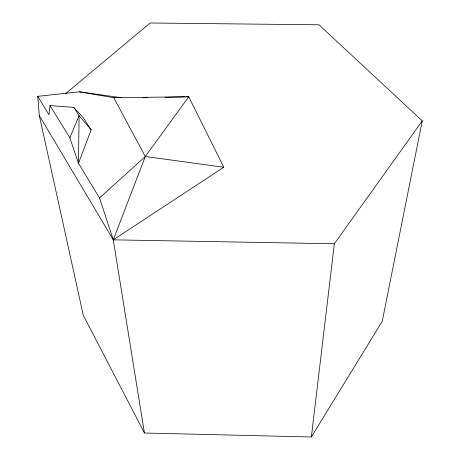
<?xml version="1.0" encoding="UTF-8"?>
<svg xmlns="http://www.w3.org/2000/svg" width="460" height="460" viewBox="0 0 460 460"><rect width="100%" height="100%" fill="white"/><g stroke="black" fill="none" stroke-linecap="round" stroke-linejoin="round"><path stroke-width="0.69" d="M65.786 93.501L150.127 23L318.964 24.794L422.257 120.859L382.237 321.327L311.357 437L144.423 432.998L113.269 239.844L99.544 197.955L78.476 163.317L91.16 129.869L83.174 117.57L73.761 107.364L50.031 105.604L48.961 114.787L37.743 96.347L79.31 91.816L121.618 97.756M311.357 437L334.357 243.76L422.257 120.859M37.743 96.347L39.324 115.621L113.269 239.844L223.773 167.244L188.738 96.784L145.302 156.498L113.269 239.844L334.357 243.76M91.16 129.869L79.091 115.609L78.476 163.317L69.868 137.776L79.091 115.609L73.761 107.364M99.544 197.955L145.302 156.498L223.773 167.244M143.014 97.756L147.303 97.664M165.163 97.284L185.167 96.859M186.599 96.83L188.738 96.784L113.764 97.692L79.31 91.816M115.184 97.75L113.764 97.692L145.302 156.498M50.031 105.604L69.868 137.776M144.423 432.998L83.294 315.296L39.324 115.621"/></g></svg>
